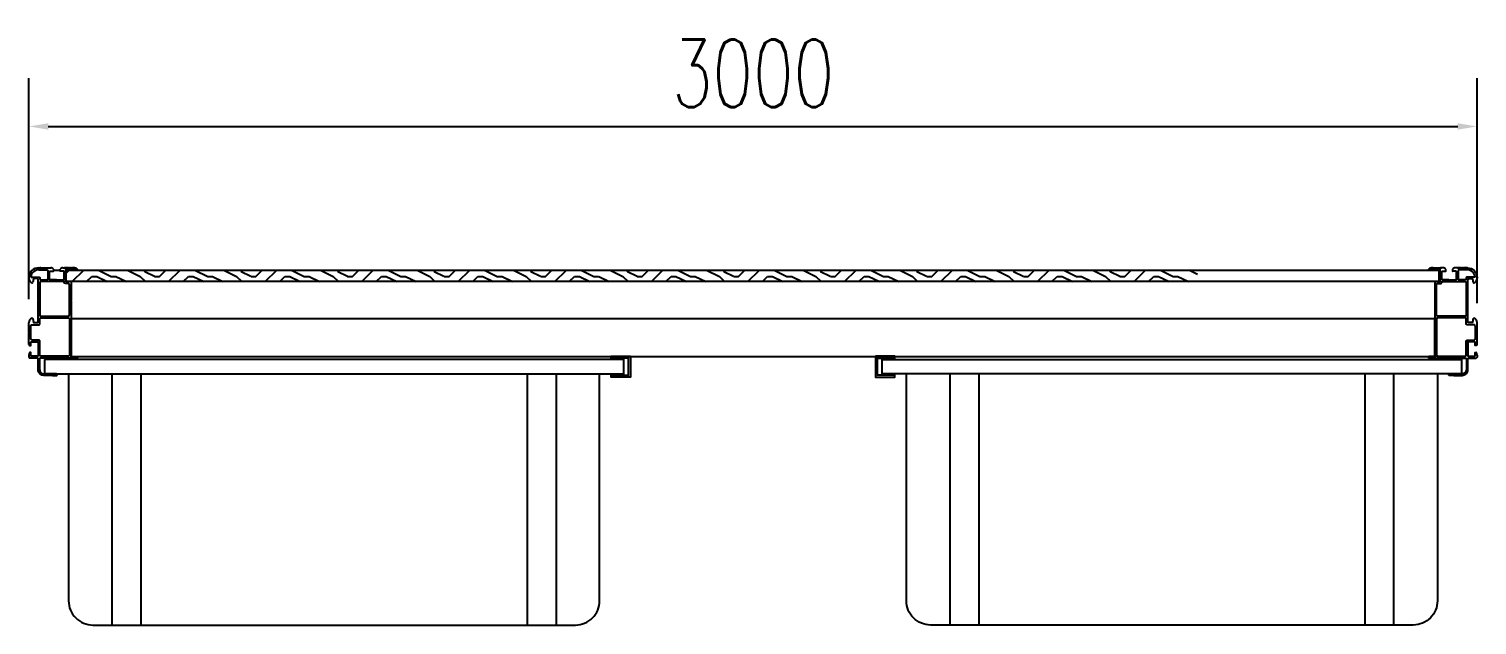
# Model space of a CAD drawing. Header units: millimetres. Extents: x -1905078 to 890385, y 1304549 to 3975677.
# Drawn here: x -1220548 to -1217548, y 1512232 to 1513466 of the extents above; entities that cross this region are included whole.
import ezdxf

# ---------------------------------------------------------------- set-up
doc = ezdxf.new("R2010")
doc.units = ezdxf.units.MM
doc.header["$LTSCALE"] = 1000
doc.layers.get('0').update_dxf_attribs({"linetype": 'CONTINUOUS'})
doc.layers.get('DEFPOINTS').update_dxf_attribs({"linetype": 'CONTINUOUS'})
doc.layers.add('W-WOOD_FLOOR木地板', color=30, linetype='CONTINUOUS')
doc.styles.add('STANDARD_T3', font='simplex.shx', dxfattribs={"width": 0.7, "bigfont": 'gbcbig.shx'})
doc.dimstyles.new('W&&40', dxfattribs={"dimtxt": 140, "dimasz": 40, "dimexe": 100, "dimexo": 120, "dimgap": 40, "dimtad": 1, "dimdec": 0, "dimzin": 0, "dimdsep": 46, "dimtxsty": 'STANDARD_T3', "dimcen": 0.09, "dimclrd": 1, "dimclre": 1, "dimclrt": 7, "dimazin": 2, "dimtfac": 1, "dimtdec": 0, "dimtix": 1, "dimtmove": 2, "dimatfit": 3, "dimfxl": 100, "dimtolj": 1, "dimtzin": 0, "dimarcsym": 0})

# ---------------------------------------------------------------- blocks, each defined once
blk = doc.blocks.new('0102')
at = {"color": 5, "lineweight": -3}
for p, q in [((-1521474.8, 1202748.6), (-1521474.8, 1203268.6)), ((-1521414.8, 1202748.6), (-1521414.8, 1203268.6)), ((-1520614.8, 1203268.6), (-1520614.8, 1202748.6)), ((-1520554.8, 1203268.6), (-1520554.8, 1202748.6))]:
    blk.add_line(p, q, dxfattribs=at)
at = {"color": 5}
blk.add_lwpolyline([(-1521614.8, 1203298.6), (-1521614.8, 1203268.6), (-1521564.8, 1203268.6), (-1520464.8, 1203268.5), (-1520414.8, 1203268.6), (-1520414.8, 1203298.6)], close=True, dxfattribs=at)
at = {"color": 5, "lineweight": -3}
blk.add_lwpolyline([(-1521564.8, 1203268.6), (-1521564.8, 1202798.6, 0.414214), (-1521514.8, 1202748.6), (-1520514.8, 1202748.6, 0.414214), (-1520464.8, 1202798.6), (-1520464.8, 1203268.6)], format="xyb", dxfattribs=at)
blk = doc.blocks.new('*D361')
at = {"layer": 'DEFPOINTS', "color": 0, "transparency": 16777216}
for p in [(-1217547.6, 1513264.5), (-1220547.6, 1512786.9), (-1217547.6, 1512778.7)]:
    blk.add_point(p, dxfattribs=at)
at = {"layer": 'W-WOOD_FLOOR木地板', "color": 1, "lineweight": -2, "transparency": 16777216}
for p, q in [((-1220547.6, 1512906.9), (-1220547.6, 1513364.5)), ((-1217547.6, 1512898.7), (-1217547.6, 1513364.5)), ((-1220507.6, 1513264.5), (-1217587.6, 1513264.5))]:
    blk.add_line(p, q, dxfattribs=at)
at = {"layer": 'W-WOOD_FLOOR木地板', "color": 1, "transparency": 16777216}
for points in [[(-1220507.6, 1513271.2), (-1220507.6, 1513257.8), (-1220547.6, 1513264.5)], [(-1217587.6, 1513271.2), (-1217587.6, 1513257.8), (-1217547.6, 1513264.5)]]:
    blk.add_solid(points, dxfattribs=at)
at = {"layer": 'W-WOOD_FLOOR木地板', "color": 7, "transparency": 16777216, "insert": (-1219047.6, 1513374.5), "char_height": 140, "attachment_point": 5, "style": 'STANDARD_T3'}
blk.add_mtext('\\A1;3000', dxfattribs=at)

msp = doc.modelspace()

# ---------------------------------------------------------------- hatches: boundary and pattern name
at = {"layer": 'W-WOOD_FLOOR木地板'}
h = msp.add_hatch(dxfattribs=at)
h.set_pattern_fill('木纹01', color=256, scale=50)
h.set_pattern_definition([(360, (-1569687.51, 1687803.8), (200, 200), [10, -190]), (360, (-1569827.51, 1687823.8), (200, 200), [20, -180]), (360, (-1569697.51, 1687833.8), (200, 200), [10, -190]), (360, (-1569817.51, 1687853.8), (200, 200), [10, -190]), (360, (-1569697.51, 1687863.8), (200, 200), [10, -190]), (360, (-1569807.51, 1687873.8), (200, 200), [10, -190]), (360, (-1569697.51, 1687883.8), (200, 200), [10, -190]), (360, (-1569807.51, 1687903.8), (200, 200), [10, -110, 10, -70]), (360, (-1569807.51, 1687923.8), (200, 200), [20, -100, 10, -70]), (360, (-1569817.51, 1687953.8), (200, 200), [10, -30, 10, -80, 10, -60]), (360, (-1569827.51, 1687973.8), (200, 200), [10, -40, 20, -130]), (360, (-1569697.51, 1687983.8), (200, 200), [10, -190]), (360, (-1569827.51, 1687993.8), (200, 200), [10, -50, 10, -130]), (45, (-1569847.51, 1687803.8), (5e-14, 200), [28.2842, -254.55851]), (45, (-1569677.51, 1687803.8), (5e-14, 200), [56.56854, -226.27417]), (45, (-1569677.51, 1687903.8), (5e-14, 200), [14.142, -268.70071]), (45, (-1569847.51, 1687923.8), (5e-14, 200), [42.4264, -240.41631]), (45, (-1569677.51, 1687923.8), (5e-14, 200), [70.71068, -212.13203]), (45, (-1569677.51, 1687953.8), (5e-14, 200), [42.4264, -240.41631]), (315, (-1569717.51, 1687973.8), (200, -9e-14), [14.142, -268.70071]), (315, (-1569787.51, 1687813.8), (200, -9e-14), [28.2842, -254.55851]), (315, (-1569777.51, 1687893.8), (200, -9e-14), [28.2842, -254.55851]), (315, (-1569717.51, 1687853.8), (200, -9e-14), [28.2842, -254.55851]), (315, (-1569727.51, 1687933.8), (200, -9e-14), [28.2842, -254.55851]), (315, (-1569717.51, 1687953.8), (200, -9e-14), [42.4264, -240.41631]), (315, (-1569767.51, 1687833.8), (200, -9e-14), [42.4264, -240.41631]), (315, (-1569737.51, 1687843.8), (200, -9e-14), [42.4264, -240.41631]), (315, (-1569767.51, 1687913.8), (200, -9e-14), [42.4264, -240.41631]), (315, (-1569747.51, 1687923.8), (200, -9e-14), [42.4264, -240.41631]), (26.56505, (-1569837.51, 1687843.8), (200, 8e-08), [22.36068, -424.85292]), (26.56505, (-1569687.51, 1687833.8), (200, 8e-08), [89.44272, -357.77088]), (26.56505, (-1569687.51, 1687863.8), (200, 8e-08), [89.44272, -357.77088]), (26.56505, (-1569687.51, 1687883.8), (200, 8e-08), [89.4428, -134, 44.722, -179.048795]), (26.56505, (-1569667.51, 1687913.8), (200, 8e-08), [22.36068, -424.85292]), (26.56505, (-1569847.51, 1687983.8), (200, 8e-08), [22.36068, -424.85292]), (26.56505, (-1569687.51, 1687983.8), (200, 8e-08), [44.72136, -402.49224]), (333.43495, (-1569737.51, 1687803.8), (200, -8e-08), [44.72136, -402.49224]), (333.43495, (-1569807.51, 1687853.8), (200, -8e-08), [44.72136, -402.49224]), (333.43495, (-1569807.51, 1687823.8), (200, -8e-08), [22.36068, -424.85224]), (333.43495, (-1569797.51, 1687873.8), (200, -8e-08), [67.08204, -380.13156]), (333.43495, (-1569757.51, 1687873.8), (200, -8e-08), [44.72136, -402.49224]), (333.43495, (-1569737.51, 1687883.8), (200, -8e-08), [44.72136, -402.49224]), (333.43495, (-1569797.51, 1687903.8), (200, -8e-08), [22.36068, -424.85224]), (333.43495, (-1569787.51, 1687923.8), (200, -8e-08), [22.36068, -424.85224]), (333.43495, (-1569707.51, 1687963.8), (200, -8e-08), [22.36068, -424.85224]), (333.43495, (-1569717.51, 1687893.8), (200, -8e-08), [22.36068, -424.85224]), (333.43495, (-1569807.51, 1687953.8), (200, -8e-08), [67.08204, -380.13156]), (333.43495, (-1569817.51, 1687973.8), (200, -8e-08), [44.72136, -402.49224]), (333.43495, (-1569707.51, 1687913.8), (200, -8e-08), [22.36, -201.24, 22.36, -201.253595]), (333.43495, (-1569767.51, 1687953.8), (200, -8e-08), [44.72136, -402.49224]), (333.43495, (-1569757.51, 1687973.8), (200, -8e-08), [44.72136, -402.49224]), (333.43495, (-1569817.51, 1687993.8), (200, -8e-08), [44.72136, -402.49224]), (333.43495, (-1569757.51, 1687993.8), (200, -8e-08), [44.72136, -402.49224])])
h.paths.add_polyline_path([(-1220470.4, 1512967.1), (-1220470.4, 1512943.1), (-1218126.7, 1512943.1), (-1218126.7, 1512967.1)])

# ---------------------------------------------------------------- linework, layer by layer
at = {"color": 3, "lineweight": -3}
for p, q in [((-1220512, 1512971.1), (-1220511.7, 1512971.6)), ((-1220510.6, 1512971.6), (-1220510.3, 1512971.1)), ((-1220510, 1512971.1), (-1220509.7, 1512971.6)), ((-1220508, 1512971.1), (-1220507.7, 1512971.6)), ((-1220507.6, 1512971.7), (-1220502.4, 1512971.7)), ((-1220507.6, 1512971.7), (-1220505.7, 1512971.7)), ((-1220496.9, 1512969.2), (-1220496.9, 1512964.8)), ((-1220482.9, 1512964.8), (-1220482.9, 1512969.2)), ((-1220477.3, 1512971.7), (-1220472.2, 1512971.7)), ((-1220463.7, 1512971.1), (-1220464, 1512971.6)), ((-1220461.7, 1512971.1), (-1220462, 1512971.6)), ((-1220461.1, 1512971.6), (-1220461.5, 1512971.1)), ((-1220459.7, 1512971.1), (-1220460, 1512971.6)), ((-1220457, 1512971.7), (-1220454.6, 1512971.7)), ((-1217638.3, 1512971.7), (-1217640.6, 1512971.7)), ((-1217635.5, 1512971.1), (-1217635.2, 1512971.6)), ((-1217634.1, 1512971.6), (-1217633.8, 1512971.1)), ((-1217633.5, 1512971.1), (-1217633.2, 1512971.6)), ((-1217631.5, 1512971.1), (-1217631.2, 1512971.6)), ((-1217617.9, 1512971.7), (-1217623, 1512971.7)), ((-1217612.4, 1512964.8), (-1217612.4, 1512969.2)), ((-1217598.3, 1512969.2), (-1217598.3, 1512964.8)), ((-1217587.7, 1512971.7), (-1217592.8, 1512971.7)), ((-1217587.7, 1512971.7), (-1217589.5, 1512971.7)), ((-1217587.2, 1512971.1), (-1217587.5, 1512971.6)), ((-1217585.2, 1512971.1), (-1217585.5, 1512971.6)), ((-1217584.6, 1512971.6), (-1217584.9, 1512971.1)), ((-1217583.2, 1512971.1), (-1217583.5, 1512971.6)), ((-1220528.6, 1512904.5), (-1220528.6, 1512947.6)), ((-1220523, 1512946.6), (-1220510.5, 1512946.6)), ((-1220460.3, 1512942.1), (-1220460.3, 1512904.5)), ((-1217635, 1512942.1), (-1217635, 1512904.5)), ((-1217572.2, 1512946.6), (-1217584.8, 1512946.6)), ((-1217566.7, 1512904.5), (-1217566.7, 1512947.6)), ((-1220547.6, 1512839), (-1220547.6, 1512857.8)), ((-1217547.6, 1512839), (-1217547.6, 1512857.8)), ((-1220460.3, 1512837.8), (-1220460.3, 1512788.5)), ((-1217635, 1512837.8), (-1217635, 1512788.5))]:
    msp.add_line(p, q, dxfattribs=at)
at = {"color": 0}
msp.add_line((-1220496.9, 1512967), (-1220482.9, 1512967), dxfattribs=at)
at = {"color": 1, "lineweight": -3}
msp.add_line((-1220460.3, 1512866.5), (-1217635, 1512866.5), dxfattribs=at)
at = {"color": 3, "lineweight": -3}
for points in [[(-1220527.5, 1512971.7, 0.414214), (-1220547.6, 1512951.6), (-1220547.6, 1512950)], [(-1220522.8, 1512971.7, -0.198912), (-1220522.7, 1512971.6), (-1220522.4, 1512971.1)], [(-1220522.1, 1512971.1), (-1220521.8, 1512971.6, -0.198912), (-1220521.6, 1512971.7), (-1220520.8, 1512971.7, -0.198912), (-1220520.7, 1512971.6), (-1220520.4, 1512971.1)], [(-1220520.1, 1512971.1), (-1220519.8, 1512971.6, -0.198912), (-1220519.6, 1512971.7), (-1220518.8, 1512971.7, -0.198912), (-1220518.6, 1512971.6), (-1220518.3, 1512971.1)], [(-1220518.1, 1512971.1), (-1220517.8, 1512971.6, -0.198912), (-1220517.6, 1512971.7), (-1220516.8, 1512971.7, -0.198912), (-1220516.6, 1512971.6), (-1220516.3, 1512971.1)], [(-1220516.1, 1512971.1), (-1220515.8, 1512971.6, -0.198912), (-1220515.6, 1512971.7), (-1220514.8, 1512971.7, -0.198912), (-1220514.6, 1512971.6), (-1220514.3, 1512971.1)], [(-1220514, 1512971.1), (-1220513.7, 1512971.6, -0.198912), (-1220513.6, 1512971.7), (-1220512.8, 1512971.7, -0.198912), (-1220512.6, 1512971.6), (-1220512.3, 1512971.1)], [(-1220511.7, 1512971.6, -0.198912), (-1220511.6, 1512971.7), (-1220510.8, 1512971.7)], [(-1220509.6, 1512971.7), (-1220508.8, 1512971.7, -0.198912), (-1220508.6, 1512971.6), (-1220508.3, 1512971.1)], [(-1220471.8, 1512971.1), (-1220472.1, 1512971.6, 0.198912), (-1220472.2, 1512971.7), (-1220474, 1512971.7)], [(-1220469.8, 1512971.1), (-1220470.1, 1512971.6, 0.198912), (-1220470.2, 1512971.7), (-1220471, 1512971.7, 0.198912), (-1220471.2, 1512971.6), (-1220471.5, 1512971.1)], [(-1220460.3, 1512942.1, 0.414214), (-1220461.3, 1512943.1), (-1220470.3, 1512943.1, -0.414214), (-1220471.3, 1512944.1), (-1220471.3, 1512967.7, -0.414214), (-1220470.3, 1512968.7)], [(-1220447.2, 1512969.2), (-1220447.2, 1512968.9, -0.414214), (-1220447.4, 1512968.7), (-1220470.3, 1512968.7)], [(-1220467.8, 1512971.1), (-1220468.1, 1512971.6, 0.198912), (-1220468.2, 1512971.7), (-1220469, 1512971.7, 0.198912), (-1220469.2, 1512971.6), (-1220469.5, 1512971.1)], [(-1220465.8, 1512971.1), (-1220466.1, 1512971.6, 0.198912), (-1220466.2, 1512971.7), (-1220467, 1512971.7, 0.198912), (-1220467.2, 1512971.6), (-1220467.5, 1512971.1)], [(-1220464.2, 1512971.7), (-1220465, 1512971.7, 0.198912), (-1220465.2, 1512971.6), (-1220465.5, 1512971.1)], [(-1220462.2, 1512971.7), (-1220463, 1512971.7, 0.198912), (-1220463.2, 1512971.6), (-1220463.5, 1512971.1)], [(-1220460.2, 1512971.7), (-1220461, 1512971.7, 0.198912), (-1220461.1, 1512971.6)], [(-1220457.7, 1512971.1), (-1220458, 1512971.6, 0.198912), (-1220458.2, 1512971.7), (-1220459, 1512971.7, 0.198912), (-1220459.1, 1512971.6), (-1220459.4, 1512971.1)], [(-1220457, 1512971.7, 0.198912), (-1220457.1, 1512971.6), (-1220457.4, 1512971.1)], [(-1217648, 1512969.2), (-1217648, 1512968.9, 0.414214), (-1217647.8, 1512968.7), (-1217624.9, 1512968.7)], [(-1217638.3, 1512971.7, -0.198912), (-1217638.1, 1512971.6), (-1217637.8, 1512971.1)], [(-1217637.5, 1512971.1), (-1217637.2, 1512971.6, -0.198912), (-1217637.1, 1512971.7), (-1217636.3, 1512971.7, -0.198912), (-1217636.1, 1512971.6), (-1217635.8, 1512971.1)], [(-1217635.1, 1512971.7), (-1217634.2, 1512971.7, -0.198912), (-1217634.1, 1512971.6)], [(-1217635, 1512942.1, -0.414214), (-1217634, 1512943.1), (-1217624.9, 1512943.1, 0.414214), (-1217623.9, 1512944.1), (-1217623.9, 1512967.7, 0.414214), (-1217624.9, 1512968.7)], [(-1217633.1, 1512971.7), (-1217632.2, 1512971.7, -0.198912), (-1217632.1, 1512971.6), (-1217631.8, 1512971.1)], [(-1217631.1, 1512971.7), (-1217630.2, 1512971.7, -0.198912), (-1217630.1, 1512971.6), (-1217629.8, 1512971.1)], [(-1217629.5, 1512971.1), (-1217629.2, 1512971.6, -0.198912), (-1217629.1, 1512971.7), (-1217628.2, 1512971.7, -0.198912), (-1217628.1, 1512971.6), (-1217627.8, 1512971.1)], [(-1217627.5, 1512971.1), (-1217627.2, 1512971.6, -0.198912), (-1217627, 1512971.7), (-1217626.2, 1512971.7, -0.198912), (-1217626.1, 1512971.6), (-1217625.8, 1512971.1)], [(-1217625.5, 1512971.1), (-1217625.2, 1512971.6, -0.198912), (-1217625, 1512971.7), (-1217624.2, 1512971.7, -0.198912), (-1217624.1, 1512971.6), (-1217623.8, 1512971.1)], [(-1217623.5, 1512971.1), (-1217623.2, 1512971.6, -0.198912), (-1217623, 1512971.7), (-1217621.2, 1512971.7)], [(-1217585.7, 1512971.7), (-1217586.5, 1512971.7, 0.198912), (-1217586.6, 1512971.6), (-1217586.9, 1512971.1)], [(-1217583.5, 1512971.6, 0.198912), (-1217583.7, 1512971.7), (-1217584.5, 1512971.7)], [(-1217581.2, 1512971.1), (-1217581.5, 1512971.6, 0.198912), (-1217581.6, 1512971.7), (-1217582.5, 1512971.7, 0.198912), (-1217582.6, 1512971.6), (-1217582.9, 1512971.1)], [(-1217579.2, 1512971.1), (-1217579.5, 1512971.6, 0.198912), (-1217579.6, 1512971.7), (-1217580.5, 1512971.7, 0.198912), (-1217580.6, 1512971.6), (-1217580.9, 1512971.1)], [(-1217577.2, 1512971.1), (-1217577.5, 1512971.6, 0.198912), (-1217577.6, 1512971.7), (-1217578.5, 1512971.7, 0.198912), (-1217578.6, 1512971.6), (-1217578.9, 1512971.1)], [(-1217575.2, 1512971.1), (-1217575.5, 1512971.6, 0.198912), (-1217575.6, 1512971.7), (-1217576.5, 1512971.7, 0.198912), (-1217576.6, 1512971.6), (-1217576.9, 1512971.1)], [(-1217573.2, 1512971.1), (-1217573.5, 1512971.6, 0.198912), (-1217573.6, 1512971.7), (-1217574.5, 1512971.7, 0.198912), (-1217574.6, 1512971.6), (-1217574.9, 1512971.1)], [(-1217572.4, 1512971.7, 0.198912), (-1217572.6, 1512971.6), (-1217572.9, 1512971.1)], [(-1217567.7, 1512971.7, -0.414214), (-1217547.6, 1512951.6), (-1217547.6, 1512950)], [(-1220543.6, 1512952.6), (-1220543.6, 1512952.6), (-1220527, 1512952.6, -0.414214), (-1220525, 1512950.6), (-1220525, 1512948.6, 0.413909), (-1220523, 1512946.6)], [(-1220530.6, 1512949.6), (-1220537.5, 1512949.6, 0.362489), (-1220538.5, 1512948.8), (-1220539.8, 1512941.4)], [(-1220527.5, 1512967.7), (-1220527.5, 1512967.7), (-1220511.5, 1512967.7, -0.414214), (-1220508.5, 1512964.6), (-1220508.5, 1512948.6, -0.414518), (-1220510.5, 1512946.6)], [(-1220490.5, 1512946.6), (-1220504, 1512946.6, -0.414214), (-1220505, 1512947.6), (-1220505, 1512963.6, -0.414214), (-1220504, 1512964.6), (-1220497.1, 1512964.6)], [(-1220489.3, 1512946.6, 0.198912), (-1220489.5, 1512946.5), (-1220489.8, 1512946.2, -0.414214), (-1220490, 1512946.2), (-1220490.3, 1512946.5, 0.198912), (-1220490.5, 1512946.6)], [(-1220489.3, 1512946.6), (-1220475.8, 1512946.6, 0.414214), (-1220474.8, 1512947.6), (-1220474.8, 1512963.6, 0.414214), (-1220475.8, 1512964.6), (-1220482.7, 1512964.6)], [(-1217605.9, 1512946.6), (-1217619.4, 1512946.6, -0.414214), (-1217620.4, 1512947.6), (-1217620.4, 1512963.6, -0.414214), (-1217619.4, 1512964.6), (-1217612.6, 1512964.6)], [(-1217605.9, 1512946.6, -0.198912), (-1217605.8, 1512946.5), (-1217605.5, 1512946.2, 0.414214), (-1217605.2, 1512946.2), (-1217604.9, 1512946.5, -0.198912), (-1217604.8, 1512946.6)], [(-1217604.8, 1512946.6), (-1217591.3, 1512946.6, 0.414214), (-1217590.3, 1512947.6), (-1217590.3, 1512963.6, 0.414214), (-1217591.3, 1512964.6), (-1217598.1, 1512964.6)], [(-1217567.7, 1512967.7), (-1217567.7, 1512967.7), (-1217583.8, 1512967.7, 0.414214), (-1217586.8, 1512964.6), (-1217586.8, 1512948.6, 0.414518), (-1217584.8, 1512946.6)], [(-1217551.7, 1512952.6), (-1217551.7, 1512952.6), (-1217568.2, 1512952.6, 0.414214), (-1217570.2, 1512950.6), (-1217570.2, 1512948.6, -0.413909), (-1217572.2, 1512946.6)], [(-1217564.7, 1512949.6), (-1217557.8, 1512949.6, -0.362489), (-1217556.8, 1512948.8), (-1217555.4, 1512941.4)], [(-1220541, 1512867.3, -0.403535), (-1220539.8, 1512866.4), (-1220538.5, 1512859.1, 0.362489), (-1220537.5, 1512858.2), (-1220530.6, 1512858.2, 0.414214), (-1220528.6, 1512860.2), (-1220528.6, 1512903.3)], [(-1220528.6, 1512904.5, 0.198912), (-1220528.5, 1512904.4), (-1220528.2, 1512904, -0.414214), (-1220528.2, 1512903.8), (-1220528.5, 1512903.5, 0.198912), (-1220528.6, 1512903.3)], [(-1220460.3, 1512904.4), (-1220460.6, 1512904, 0.414214), (-1220460.6, 1512903.8), (-1220460.3, 1512903.5, -0.198912), (-1220460.3, 1512903.3), (-1220460.3, 1512903.3), (-1220460.3, 1512839)], [(-1217634.9, 1512904.4), (-1217634.6, 1512904, -0.414214), (-1217634.6, 1512903.8), (-1217634.9, 1512903.5, 0.198912), (-1217635, 1512903.3), (-1217635, 1512903.3), (-1217635, 1512839)], [(-1217566.7, 1512904.5, -0.198912), (-1217566.8, 1512904.4), (-1217567.1, 1512904, 0.414214), (-1217567.1, 1512903.8), (-1217566.8, 1512903.5, -0.198912), (-1217566.7, 1512903.3)], [(-1217554.3, 1512867.3, 0.403535), (-1217555.4, 1512866.4), (-1217556.8, 1512859.1, -0.362489), (-1217557.8, 1512858.2), (-1217564.7, 1512858.2, -0.414214), (-1217566.7, 1512860.2), (-1217566.7, 1512903.3)], [(-1220460.3, 1512866.5), (-1220460.3, 1512788.5, 2.414214), (-1220459.8, 1512788), (-1220448.2, 1512788, -0.414214), (-1220447.2, 1512786.9), (-1220447.2, 1512785.9, -0.414214), (-1220448.2, 1512784.9)], [(-1217635, 1512866.5), (-1217635, 1512788.5, -2.414214), (-1217635.5, 1512788), (-1217647, 1512788, 0.414214), (-1217648, 1512786.9), (-1217648, 1512785.9, 0.414214), (-1217647, 1512784.9)], [(-1220547.6, 1512839, 0.198912), (-1220547.6, 1512838.8), (-1220547.3, 1512838.5, -0.414214), (-1220547.3, 1512838.3), (-1220547.6, 1512838, 0.198912), (-1220547.6, 1512837.8)], [(-1220543.6, 1512810.7), (-1220543.6, 1512817.6, -0.414214), (-1220542.6, 1512818.6), (-1220529.6, 1512818.6, -0.414214), (-1220528.6, 1512817.6), (-1220528.6, 1512804.1, 0.198912), (-1220528.5, 1512804), (-1220528.2, 1512803.7, -0.414214), (-1220528.2, 1512803.4), (-1220528.5, 1512803.1, 0.198912), (-1220528.6, 1512802.9), (-1220528.6, 1512789.5, -0.414214), (-1220529.6, 1512788.5), (-1220542.6, 1512788.5, -0.414214), (-1220543.6, 1512789.5), (-1220543.6, 1512796.3)], [(-1220460.3, 1512838.8), (-1220460.6, 1512838.5, 0.414214), (-1220460.6, 1512838.3), (-1220460.3, 1512838)], [(-1217634.9, 1512838.8), (-1217634.6, 1512838.5, -0.414214), (-1217634.6, 1512838.3), (-1217634.9, 1512838)], [(-1217551.6, 1512810.7), (-1217551.6, 1512817.6, 0.414214), (-1217552.6, 1512818.6), (-1217565.7, 1512818.6, 0.414214), (-1217566.7, 1512817.6), (-1217566.7, 1512804.1, -0.198912), (-1217566.8, 1512804), (-1217567.1, 1512803.7, 0.414214), (-1217567.1, 1512803.4), (-1217566.8, 1512803.1, -0.198912), (-1217566.7, 1512802.9), (-1217566.7, 1512789.5, 0.414214), (-1217565.7, 1512788.5), (-1217552.6, 1512788.5, 0.414214), (-1217551.6, 1512789.5), (-1217551.6, 1512796.3)], [(-1217547.6, 1512839, -0.198912), (-1217547.7, 1512838.8), (-1217548, 1512838.5, 0.414214), (-1217548, 1512838.3), (-1217547.7, 1512838, -0.198912), (-1217547.6, 1512837.8)], [(-1220547.6, 1512813.1, 0.414214), (-1220545.1, 1512810.5), (-1220543.8, 1512810.5, 0.414214), (-1220543.6, 1512810.7)], [(-1220547.6, 1512791), (-1220547.6, 1512786.9, 0.414214), (-1220545.6, 1512784.9)], [(-1220543.6, 1512796.3, 0.414214), (-1220543.8, 1512796.5), (-1220545.1, 1512796.5)], [(-1217547.6, 1512813.1, -0.414214), (-1217550.1, 1512810.5), (-1217551.4, 1512810.5, -0.414214), (-1217551.6, 1512810.7)], [(-1217551.6, 1512796.3, -0.414214), (-1217551.4, 1512796.5), (-1217550.1, 1512796.5)], [(-1217547.6, 1512791), (-1217547.6, 1512786.9, -0.414214), (-1217549.6, 1512784.9)], [(-1220516.5, 1512748.8, -0.414214), (-1220528.6, 1512760.8), (-1220528.6, 1512782.9, 0.414214), (-1220530.6, 1512784.9), (-1220545.6, 1512784.9)], [(-1220448.2, 1512784.9), (-1220523.5, 1512784.9, 0.414214), (-1220525.5, 1512782.9), (-1220525.5, 1512760.8, 0.414214), (-1220516.5, 1512751.8)], [(-1217647, 1512784.9), (-1217571.7, 1512784.9, -0.414214), (-1217569.7, 1512782.9), (-1217569.7, 1512760.8, -0.414214), (-1217578.7, 1512751.8)], [(-1217578.7, 1512748.8, 0.414214), (-1217566.7, 1512760.8), (-1217566.7, 1512782.9, -0.414214), (-1217564.7, 1512784.9), (-1217549.6, 1512784.9)], [(-1220499.9, 1512748.9), (-1220499.6, 1512749.2, -0.414214), (-1220499.3, 1512749.2), (-1220499, 1512748.9, 0.198912), (-1220498.9, 1512748.8), (-1220490.4, 1512748.8, 0.414214), (-1220489.4, 1512749.8), (-1220489.4, 1512750.8, 0.414214), (-1220490.4, 1512751.8), (-1220516.5, 1512751.8)], [(-1220499.9, 1512748.9, -0.198912), (-1220500, 1512748.8), (-1220516.5, 1512748.8)], [(-1217595.4, 1512748.9), (-1217595.7, 1512749.2, 0.414214), (-1217596, 1512749.2), (-1217596.3, 1512748.9, -0.198912), (-1217596.4, 1512748.8), (-1217604.8, 1512748.8, -0.414214), (-1217605.8, 1512749.8), (-1217605.8, 1512750.8, -0.414214), (-1217604.8, 1512751.8), (-1217578.7, 1512751.8)], [(-1217595.4, 1512748.9, 0.198912), (-1217595.2, 1512748.8), (-1217578.7, 1512748.8)]]:
    msp.add_lwpolyline(points, format="xyb", dxfattribs=at)
for points in [[(-1220527.5, 1512971.7), (-1220522.8, 1512971.7), (-1220525.2, 1512971.7)], [(-1217567.7, 1512971.7), (-1217572.4, 1512971.7), (-1217570.1, 1512971.7)], [(-1220547.6, 1512813.1), (-1220547.6, 1512823.5), (-1220547.6, 1512837.8)], [(-1217547.6, 1512813.1), (-1217547.6, 1512823.5), (-1217547.6, 1512837.8)]]:
    msp.add_lwpolyline(points, dxfattribs=at)
for points in [[(-1220471.8, 1512939.5, -0.356394), (-1220474.8, 1512942, 0.356394), (-1220476.7, 1512943.6), (-1220522, 1512943.6, 0.414214), (-1220525, 1512940.6), (-1220525, 1512873.3, 0.414214), (-1220523, 1512871.3), (-1220466.8, 1512871.3, 0.414214), (-1220463.8, 1512874.3), (-1220463.8, 1512936.5, 0.414214), (-1220466.8, 1512939.5)], [(-1217623.4, 1512939.5, 0.356394), (-1217620.5, 1512942, -0.356394), (-1217618.5, 1512943.6), (-1217573.2, 1512943.6, -0.414214), (-1217570.2, 1512940.6), (-1217570.2, 1512873.3, -0.414214), (-1217572.2, 1512871.3), (-1217628.4, 1512871.3, -0.414214), (-1217631.5, 1512874.3), (-1217631.5, 1512936.5, -0.414214), (-1217628.4, 1512939.5)], [(-1220463.8, 1512791.5, -0.414214), (-1220466.8, 1512788.5), (-1220522, 1512788.5, -0.414214), (-1220525, 1512791.5), (-1220525, 1512819.1, 0.414214), (-1220528.1, 1512822.1), (-1220541.1, 1512822.1, -0.414214), (-1220544.1, 1512825.1), (-1220544.1, 1512850.7, -0.414214), (-1220541.1, 1512853.7), (-1220528, 1512853.7, 0.414214), (-1220525, 1512856.7), (-1220525, 1512866.3, -0.414214), (-1220523, 1512868.3), (-1220466.8, 1512868.3, -0.414214), (-1220463.8, 1512865.3)], [(-1217631.5, 1512791.5, 0.414214), (-1217628.4, 1512788.5), (-1217573.2, 1512788.5, 0.414214), (-1217570.2, 1512791.5), (-1217570.2, 1512819.1, -0.414214), (-1217567.2, 1512822.1), (-1217554.2, 1512822.1, 0.414214), (-1217551.1, 1512825.1), (-1217551.1, 1512850.7, 0.414214), (-1217554.2, 1512853.7), (-1217567.2, 1512853.7, -0.414214), (-1217570.2, 1512856.7), (-1217570.2, 1512866.3, 0.414214), (-1217572.2, 1512868.3), (-1217628.4, 1512868.3, 0.414214), (-1217631.5, 1512865.3)]]:
    msp.add_lwpolyline(points, format="xyb", close=True, dxfattribs=at)
msp.add_lwpolyline([(-1220460.3, 1512788), (-1217635, 1512788), (-1217635, 1512866), (-1220460.3, 1512866)], close=True, dxfattribs=at)
at = {"color": 4}
for points in [[(-1219301.5, 1512788.5), (-1219301.5, 1512745.5), (-1219341.5, 1512745.5), (-1219341.5, 1512749.5), (-1219305.5, 1512749.5), (-1219305.5, 1512784.5), (-1219341.5, 1512784.5), (-1219341.5, 1512788.5)], [(-1218793.7, 1512788.5), (-1218793.7, 1512745.5), (-1218753.7, 1512745.5), (-1218753.7, 1512749.5), (-1218789.7, 1512749.5), (-1218789.7, 1512784.5), (-1218753.7, 1512784.5), (-1218753.7, 1512788.5)]]:
    msp.add_lwpolyline(points, close=True, dxfattribs=at)
at = {"color": 3, "lineweight": -3}
for centre, radius, start, end in [((-1220522.2, 1512971.3), 0.201, 225, 315), ((-1220520.2, 1512971.3), 0.201, 225, 315), ((-1220518.2, 1512971.3), 0.201, 225, 315), ((-1220516.2, 1512971.3), 0.201, 225, 315), ((-1220514.2, 1512971.3), 0.201, 225, 315), ((-1220512.2, 1512971.3), 0.201, 225, 315), ((-1220510.8, 1512971.5), 0.201, 45, 90), ((-1220510.2, 1512971.3), 0.201, 225, 315), ((-1220509.6, 1512971.5), 0.201, 90, 135), ((-1220508.2, 1512971.3), 0.201, 225, 315), ((-1220507.6, 1512971.5), 0.201, 90, 135), ((-1220502.1, 1512965.1), 6.62, 38.3047, 92.8074), ((-1220477.7, 1512965.1), 6.62, 87.1926, 141.6953), ((-1220471.6, 1512971.3), 0.201, 225, 315), ((-1220469.6, 1512971.3), 0.201, 225, 315), ((-1220467.6, 1512971.3), 0.201, 225, 315), ((-1220465.6, 1512971.3), 0.201, 225, 315), ((-1220464.2, 1512971.5), 0.201, 45, 90), ((-1220463.6, 1512971.3), 0.201, 225, 315), ((-1220462.2, 1512971.5), 0.201, 45, 90), ((-1220461.6, 1512971.3), 0.201, 225, 315), ((-1220460.2, 1512971.5), 0.201, 45, 90), ((-1220459.6, 1512971.3), 0.201, 225, 315), ((-1220457.6, 1512971.3), 0.201, 225, 315), ((-1220455.2, 1512957.9), 13.8, 54.8394, 92.3815), ((-1217640.1, 1512957.9), 13.8, 87.6185, 125.1606), ((-1217637.7, 1512971.3), 0.201, 225, 315), ((-1217635.7, 1512971.3), 0.201, 225, 315), ((-1217635.1, 1512971.5), 0.201, 90, 135), ((-1217633.7, 1512971.3), 0.201, 225, 315), ((-1217633.1, 1512971.5), 0.201, 90, 135), ((-1217631.6, 1512971.3), 0.201, 225, 315), ((-1217631.1, 1512971.5), 0.201, 90, 135), ((-1217629.6, 1512971.3), 0.201, 225, 315), ((-1217627.6, 1512971.3), 0.201, 225, 315), ((-1217625.6, 1512971.3), 0.201, 225, 315), ((-1217623.6, 1512971.3), 0.201, 225, 315), ((-1217617.6, 1512965.1), 6.62, 38.3047, 92.8074), ((-1217593.1, 1512965.1), 6.62, 87.1926, 141.6953), ((-1217587.7, 1512971.5), 0.201, 45, 90), ((-1217587.1, 1512971.3), 0.201, 225, 315), ((-1217585.7, 1512971.5), 0.201, 45, 90), ((-1217585.1, 1512971.3), 0.201, 225, 315), ((-1217584.5, 1512971.5), 0.201, 90, 135), ((-1217583.1, 1512971.3), 0.201, 225, 315), ((-1217581.1, 1512971.3), 0.201, 225, 315), ((-1217579.1, 1512971.3), 0.201, 225, 315), ((-1217577, 1512971.3), 0.201, 225, 315), ((-1217575, 1512971.3), 0.201, 225, 315), ((-1217573, 1512971.3), 0.201, 225, 315), ((-1220537.7, 1512949.9), 9.88, 179.7094, 251.9861), ((-1220527.6, 1512951.6), 16, 89.8166, 176.4472), ((-1220540.8, 1512941.6), 1, 270, 349.7), ((-1220530.6, 1512947.6), 2.01, 0, 90), ((-1220497.1, 1512964.8), 0.201, 270, 0.2741), ((-1220482.7, 1512964.8), 0.201, 180, 270), ((-1217612.6, 1512964.8), 0.201, 270, 360), ((-1217598.1, 1512964.8), 0.201, 179.7259, 270), ((-1217567.7, 1512951.6), 16, 3.5528, 90.1834), ((-1217564.7, 1512947.6), 2.01, 90, 180), ((-1217554.5, 1512941.6), 1, 190.3, 270), ((-1217557.5, 1512949.9), 9.88, 288.0139, 0.2906), ((-1220460.5, 1512904.5), 0.201, 315, 0), ((-1217634.8, 1512904.5), 0.201, 180, 225), ((-1220537.5, 1512857.8), 10.1, 110.0422, 179.7055), ((-1217557.7, 1512857.8), 10.1, 0.2945, 69.9578), ((-1220460.5, 1512839), 0.201, 315, 0), ((-1220460.5, 1512837.8), 0.201, 360, 45), ((-1217634.8, 1512839), 0.201, 180, 225), ((-1217634.8, 1512837.8), 0.201, 135, 180), ((-1220541, 1512791.3), 6.62, 128.3047, 182.8074), ((-1217554.2, 1512791.3), 6.62, 357.1926, 51.6953)]:
    msp.add_arc(centre, radius, start, end, dxfattribs=at)
at = {"layer": 'W-WOOD_FLOOR木地板'}
msp.add_lwpolyline([(-1220470.4, 1512967.1), (-1217626.7, 1512967.1), (-1217626.7, 1512943.1), (-1220470.4, 1512943.1)], close=True, dxfattribs=at)

# ---------------------------------------------------------------- block references
at = {"color": 0}
msp.add_blockref('0102', (301099.3, 309483.3), dxfattribs=at)
at = {"color": 0, "xscale": -1}
msp.add_blockref('0102', (-2739194.5, 309483.3), dxfattribs=at)

# ---------------------------------------------------------------- dimensions: what is measured, and where the dimension line sits
at = {"layer": 'W-WOOD_FLOOR木地板'}
dim = msp.add_linear_dim(base=(-1217547.6, 1513264.5), p1=(-1220547.6, 1512786.9), p2=(-1217547.6, 1512778.7), angle=180, dimstyle='W&&40', dxfattribs=at)
dim.commit()
dim.dimension.update_dxf_attribs({"geometry": '*D361', "text_midpoint": (-1219047.6, 1513374.5)})

doc.saveas('drawing.dxf')
